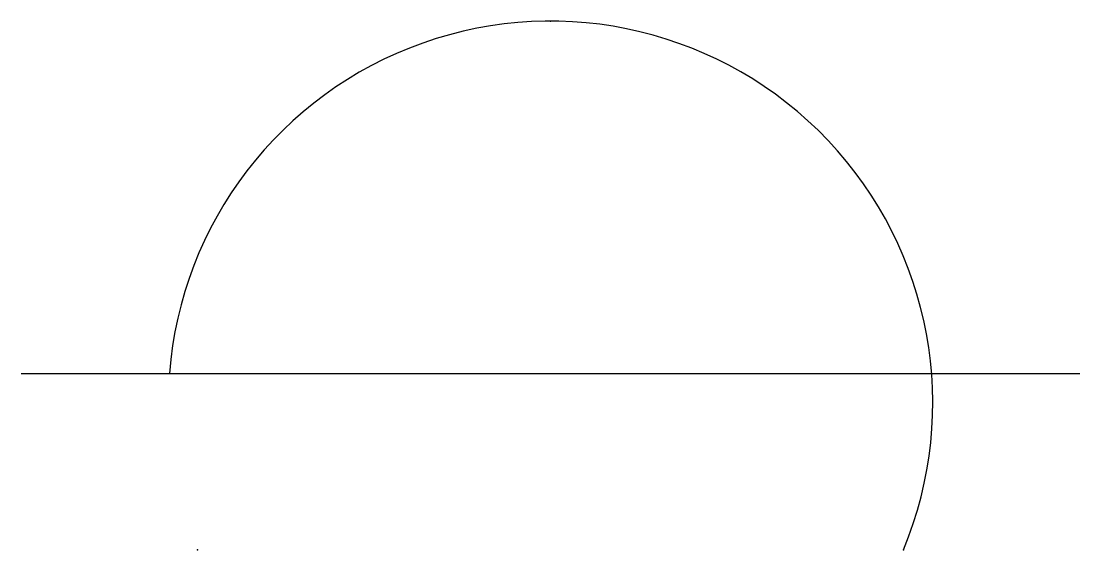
# Model space of a CAD drawing. Header units: millimetres. Extents: x 0 to 30, y 5 to 20.
import ezdxf

# ---------------------------------------------------------------- set-up
doc = ezdxf.new("R2010")
doc.units = ezdxf.units.MM
doc.layers.get('0').update_dxf_attribs({"color": 18, "lineweight": 25, "true_color": 0x000000})

msp = doc.modelspace()

# ---------------------------------------------------------------- linework, layer by layer
msp.add_line((0, 10), (30, 10))
msp.add_arc((15, 9.167), 10.833, 337.3801, 175.5883)
for p in [(15, 20), (5, 5), (25, 5)]:
    msp.add_point(p)

doc.saveas('drawing.dxf')
